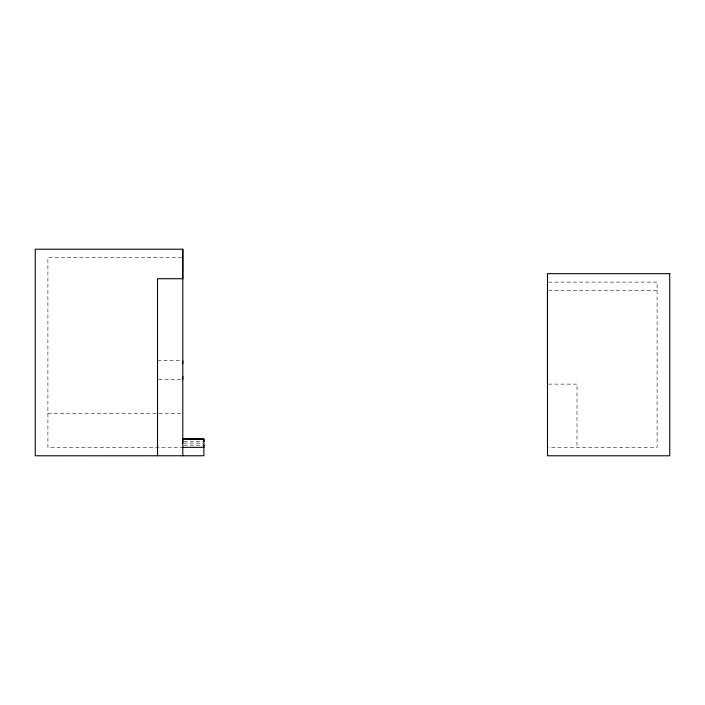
<?xml version="1.0" encoding="UTF-8"?>
<svg xmlns="http://www.w3.org/2000/svg" width="705" height="705" viewBox="0 0 705 705"><rect width="100%" height="100%" fill="white"/><g stroke="black" fill="none" stroke-linecap="round" stroke-linejoin="round"><path stroke-width="0.53" stroke-dasharray="3.52 2.64" d="M181.714 257.642L47.896 257.642L47.896 447.358L182.806 447.358M548.587 282.097L657.104 282.097L657.104 447.358L548.578 447.358M548.587 290.522L657.104 290.522M157.515 360.722L181.705 360.722M158.616 379.272L181.705 379.272M548.578 384.119L576.998 384.119L576.998 447.358M47.896 413.632L182.806 413.632M183.864 441.383L202.837 441.383M183.864 443.128L202.837 443.128M183.864 445.163L202.837 445.163"/><path stroke-width="1.06" d="M157.515 379.272L157.515 376.549M157.515 363.436L157.515 360.722M182.806 443.128L182.806 438.924L203.886 438.924L203.886 455.765L35.25 455.791L35.25 249.209L182.806 249.209L182.806 455.791M182.806 376.549L182.806 379.272M182.806 363.436L182.806 361.039M182.806 249.209L182.806 278.722L157.506 278.722L157.515 455.765M203.886 445.163L203.886 447.349L182.806 447.349M547.485 384.119L547.485 290.522M203.886 441.383L203.886 439.206L182.806 438.924M669.75 273.663L547.485 273.663L547.485 455.791L669.75 455.791L669.75 273.663"/></g></svg>
